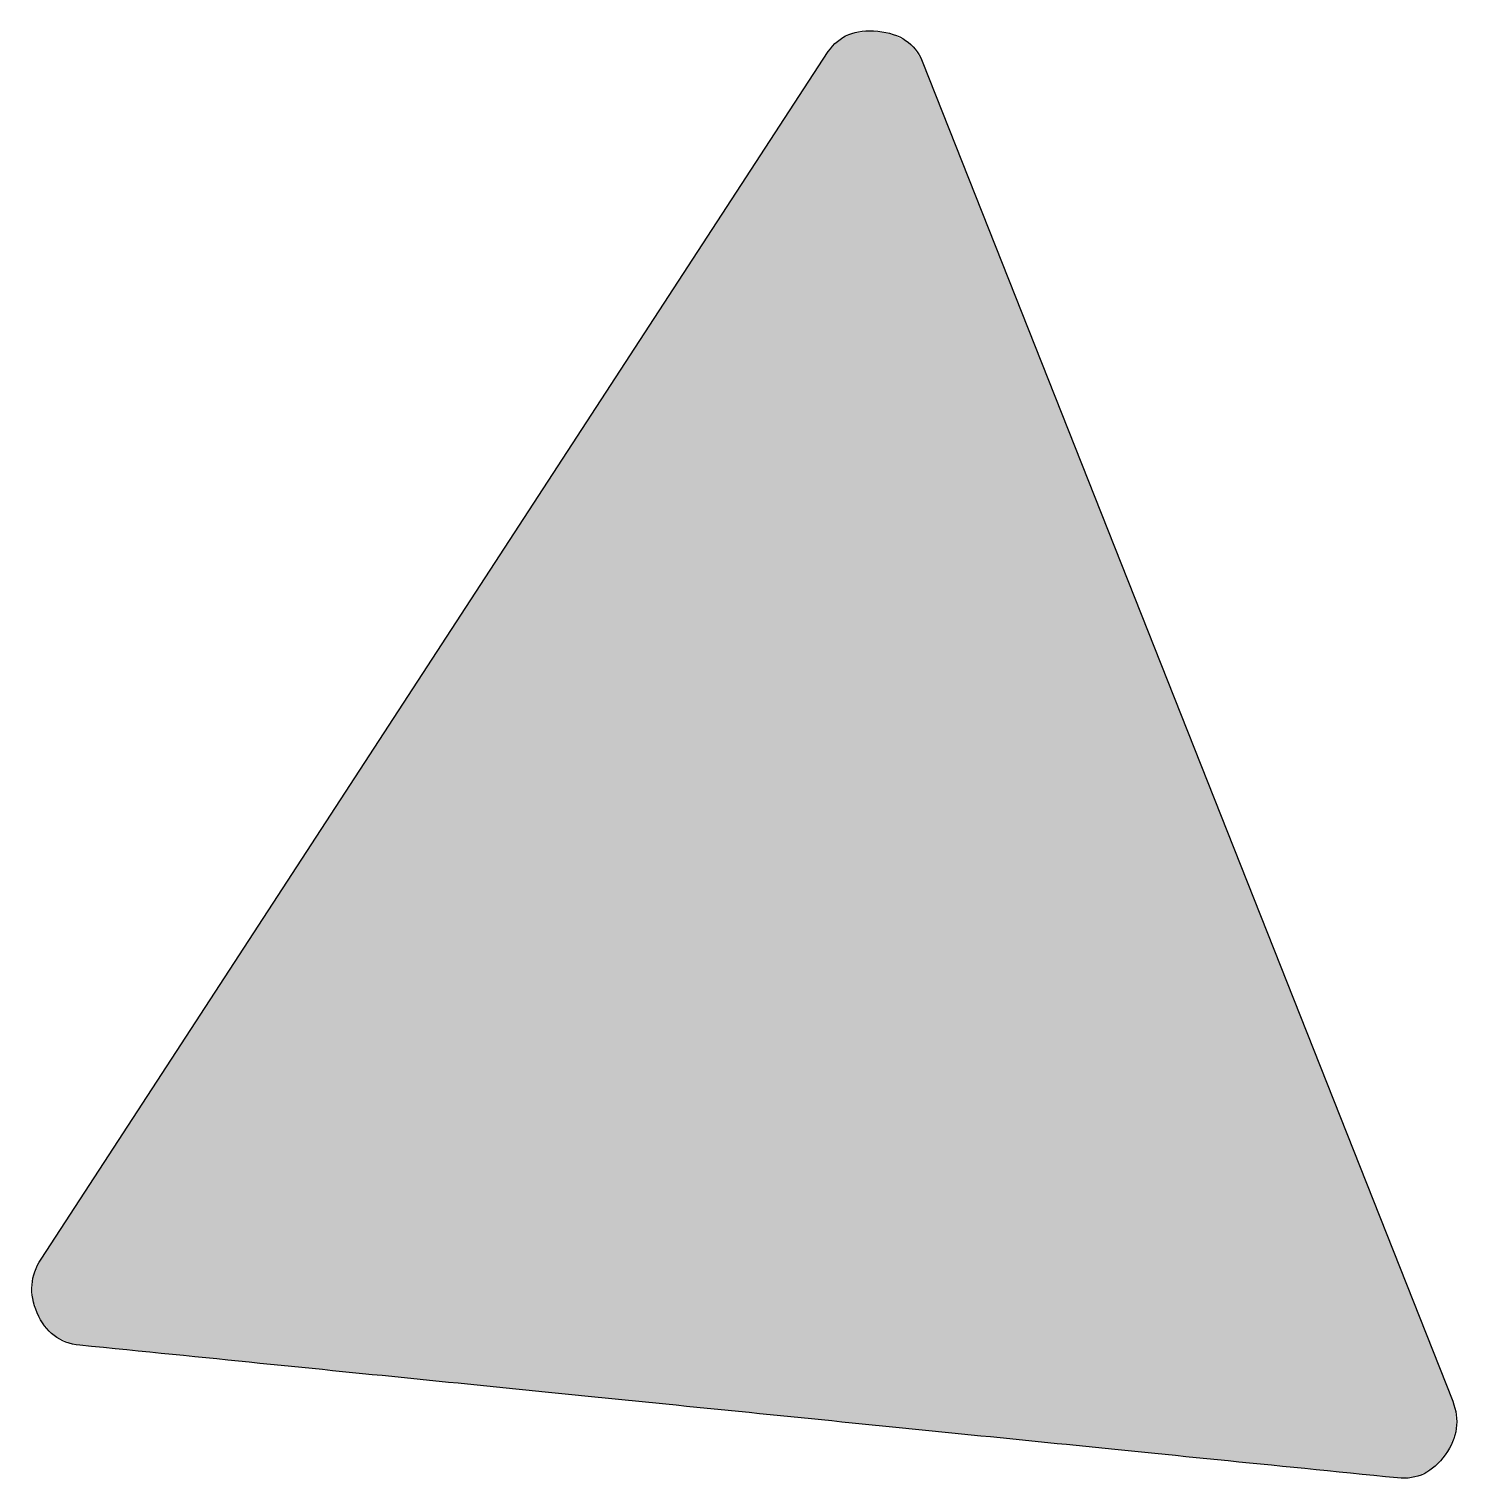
# Model space of a CAD drawing. Extents: x 1 to 47.3, y -47.1 to -0.8.
# Drawn here: x 0.979 to 4.126, y -23.435 to -20.244 of the extents above; entities that cross this region are included whole.
import ezdxf

# ---------------------------------------------------------------- set-up
doc = ezdxf.new("R2010")
doc.units = 0
doc.layers.add('LAYER_1', color=7, linetype='CONTINUOUS')

# ---------------------------------------------------------------- blocks, each defined once
blk = doc.blocks.new('*U34')
at = {"layer": 'LAYER_1', "color": 7}
for points in [[(2.7817, -23.3091), (2.7462, -20.2812), (2.7817, -20.2561)], [(2.8279, -23.3138), (2.7817, -20.2561), (2.8279, -20.2477)], [(2.7817, -23.3091), (2.7817, -20.2561), (2.8279, -23.3138)], [(2.8279, -23.3138), (2.8279, -20.2477), (2.8794, -23.3189)], [(2.8794, -23.3189), (2.8279, -20.2477), (2.8794, -20.2555)], [(2.8794, -23.3189), (2.8794, -20.2555), (2.8998, -23.321)], [(2.8998, -23.321), (2.8794, -20.2555), (2.8998, -20.2671)], [(2.7355, -23.3044), (2.7173, -20.3232), (2.7355, -20.2953)], [(2.739, -23.3048), (2.7355, -20.2953), (2.739, -20.2901)], [(2.7355, -23.3044), (2.7355, -20.2953), (2.739, -23.3048)], [(2.7462, -23.3055), (2.739, -20.2901), (2.7462, -20.2812)], [(2.739, -23.3048), (2.739, -20.2901), (2.7462, -23.3055)], [(2.7462, -23.3055), (2.7462, -20.2812), (2.7817, -23.3091)], [(2.8998, -23.321), (2.8998, -20.2671), (2.9184, -23.3229)], [(2.9184, -23.3229), (2.8998, -20.2671), (2.9184, -20.2777)], [(2.9184, -23.3229), (2.9184, -20.2777), (2.9435, -23.3254)], [(2.9435, -23.3254), (2.9184, -20.2777), (2.9435, -20.3142)], [(2.7173, -23.3026), (2.6792, -20.3817), (2.7173, -20.3232)], [(2.7173, -23.3026), (2.7173, -20.3232), (2.7355, -23.3044)], [(2.9435, -23.3254), (2.9435, -20.3142), (2.9509, -23.3262)], [(2.9509, -23.3262), (2.9435, -20.3142), (2.9509, -20.333)], [(2.9509, -23.3262), (2.9509, -20.333), (2.9723, -23.3283)], [(2.9723, -23.3283), (2.9509, -20.333), (2.9723, -20.387)], [(2.6792, -23.2988), (2.6232, -20.4676), (2.6792, -20.3817)], [(2.6792, -23.2988), (2.6792, -20.3817), (2.7173, -23.3026)], [(2.9723, -23.3283), (2.9723, -20.387), (3.0062, -23.3317)], [(3.0062, -23.3317), (2.9723, -20.387), (3.0062, -20.4727)], [(2.6232, -23.2931), (2.5515, -20.5776), (2.6232, -20.4676)], [(2.6232, -23.2931), (2.6232, -20.4676), (2.6792, -23.2988)], [(3.0062, -23.3317), (3.0062, -20.4727), (3.0512, -23.3363)], [(3.0512, -23.3363), (3.0062, -20.4727), (3.0512, -20.5862)], [(2.5515, -23.2859), (2.4662, -20.7083), (2.5515, -20.5776)], [(2.5515, -23.2859), (2.5515, -20.5776), (2.6232, -23.2931)], [(3.0512, -23.3363), (3.0512, -20.5862), (3.1057, -23.3418)], [(3.1057, -23.3418), (3.0512, -20.5862), (3.1057, -20.7241)], [(2.4662, -23.2773), (2.3696, -20.8566), (2.4662, -20.7083)], [(2.4662, -23.2773), (2.4662, -20.7083), (2.5515, -23.2859)], [(3.1057, -23.3418), (3.1057, -20.7241), (3.1685, -23.3481)], [(3.1685, -23.3481), (3.1057, -20.7241), (3.1685, -20.8825)], [(2.3696, -23.2676), (2.3573, -20.8754), (2.3696, -20.8566)], [(2.3696, -23.2676), (2.3696, -20.8566), (2.4662, -23.2773)], [(2.3573, -23.2663), (2.2636, -21.0191), (2.3573, -20.8754)], [(2.3573, -23.2663), (2.3573, -20.8754), (2.3696, -23.2676)], [(3.1685, -23.3481), (3.1685, -20.8825), (3.2379, -23.3551)], [(3.2379, -23.3551), (3.1685, -20.8825), (3.2379, -21.058)], [(2.2636, -23.2569), (2.0325, -21.3736), (2.2636, -21.0191)], [(2.2636, -23.2569), (2.2636, -21.0191), (2.3573, -23.2663)], [(3.2379, -23.3551), (3.2379, -21.058), (3.3127, -23.3626)], [(3.3127, -23.3626), (3.2379, -21.058), (3.3127, -21.2469)], [(3.3127, -23.3626), (3.3127, -21.2469), (3.4111, -23.3725)], [(3.4111, -23.3725), (3.3127, -21.2469), (3.4111, -21.4954)], [(2.0325, -23.2336), (1.8393, -21.6699), (2.0325, -21.3736)], [(2.0325, -23.2336), (2.0325, -21.3736), (2.2636, -23.2569)], [(3.4111, -23.3725), (3.4111, -21.4954), (3.6357, -23.3952)], [(3.6357, -23.3952), (3.4111, -21.4954), (3.6357, -22.063)], [(1.8393, -23.2141), (1.579, -22.0692), (1.8393, -21.6699)], [(1.8393, -23.2141), (1.8393, -21.6699), (2.0325, -23.2336)], [(1.579, -23.1879), (1.5531, -22.1088), (1.579, -22.0692)], [(1.579, -23.1879), (1.579, -22.0692), (1.8393, -23.2141)], [(3.6357, -23.3952), (3.6357, -22.063), (3.6877, -23.4004)], [(3.6877, -23.4004), (3.6357, -22.063), (3.6877, -22.1942)], [(1.5531, -23.1852), (1.4422, -22.279), (1.5531, -22.1088)], [(1.5531, -23.1852), (1.5531, -22.1088), (1.579, -23.1879)], [(3.6877, -23.4004), (3.6877, -22.1942), (3.7915, -23.4108)], [(3.7915, -23.4108), (3.6877, -22.1942), (3.7915, -22.4565)], [(1.4422, -23.1741), (1.3391, -22.4371), (1.4422, -22.279)], [(1.4422, -23.1741), (1.4422, -22.279), (1.5531, -23.1852)], [(1.3391, -23.1637), (1.2941, -22.5061), (1.3391, -22.4371)], [(1.3391, -23.1637), (1.3391, -22.4371), (1.4422, -23.1741)], [(3.7915, -23.4108), (3.7915, -22.4565), (3.8629, -23.418)], [(3.8629, -23.418), (3.7915, -22.4565), (3.8629, -22.6368)], [(1.2941, -23.1591), (1.246, -22.5799), (1.2941, -22.5061)], [(1.2941, -23.1591), (1.2941, -22.5061), (1.3391, -23.1637)], [(1.246, -23.1543), (1.1651, -22.7041), (1.246, -22.5799)], [(1.246, -23.1543), (1.246, -22.5799), (1.2941, -23.1591)], [(3.8629, -23.418), (3.8629, -22.6368), (3.928, -23.4245)], [(3.928, -23.4245), (3.8629, -22.6368), (3.928, -22.8014)], [(1.1651, -23.1461), (1.1425, -22.7387), (1.1651, -22.7041)], [(1.1651, -23.1461), (1.1651, -22.7041), (1.246, -23.1543)], [(1.1425, -23.1439), (1.1036, -22.7984), (1.1425, -22.7387)], [(1.1425, -23.1439), (1.1425, -22.7387), (1.1651, -23.1461)], [(1.0984, -23.1394), (1.0895, -22.82), (1.0984, -22.8064)], [(1.1036, -23.14), (1.0984, -22.8064), (1.1036, -22.7984)], [(1.0984, -23.1394), (1.0984, -22.8064), (1.1036, -23.14)], [(1.1036, -23.14), (1.1036, -22.7984), (1.1425, -23.1439)], [(3.928, -23.4245), (3.928, -22.8014), (3.9855, -23.4303)], [(3.9855, -23.4303), (3.928, -22.8014), (3.9855, -22.9465)], [(1.0746, -23.1361), (1.0481, -22.8835), (1.0746, -22.8429)], [(1.0864, -23.1382), (1.0746, -22.8429), (1.0864, -22.8247)], [(1.0746, -23.1361), (1.0746, -22.8429), (1.0864, -23.1382)], [(1.0895, -23.1385), (1.0864, -22.8247), (1.0895, -22.82)], [(1.0864, -23.1382), (1.0864, -22.8247), (1.0895, -23.1385)], [(1.0895, -23.1385), (1.0895, -22.82), (1.0984, -23.1394)], [(1.0339, -23.1176), (1.0163, -22.9322), (1.0339, -22.9053)], [(1.0481, -23.124), (1.0339, -22.9053), (1.0481, -22.8835)], [(1.0339, -23.1176), (1.0339, -22.9053), (1.0481, -23.124)], [(1.0481, -23.124), (1.0481, -22.8835), (1.0746, -23.1361)], [(1.0163, -23.097), (1.0053, -22.9492), (1.0163, -22.9322)], [(1.0163, -23.097), (1.0163, -22.9322), (1.0339, -23.1176)], [(1.0042, -23.0829), (0.9874, -22.9913), (1.0042, -22.9516)], [(1.0053, -23.0841), (1.0042, -22.9516), (1.0053, -22.9492)], [(1.0042, -23.0829), (1.0042, -22.9516), (1.0053, -23.0841)], [(1.0053, -23.0841), (1.0053, -22.9492), (1.0163, -23.097)], [(3.9855, -23.4303), (3.9855, -22.9465), (3.9889, -23.4306)], [(3.9889, -23.4306), (3.9855, -22.9465), (3.9889, -22.9552)], [(3.9889, -23.4306), (3.9889, -22.9552), (4.0338, -23.4266)], [(4.0338, -23.4266), (3.9889, -22.9552), (4.0338, -23.0686)], [(0.9874, -23.0368), (0.9872, -23.0362), (0.9874, -22.9913)], [(0.9874, -23.0368), (0.9874, -22.9913), (1.0042, -23.0829)], [(4.0338, -23.4266), (4.0338, -23.0686), (4.0338, -23.4266)], [(4.0338, -23.4266), (4.0338, -23.0686), (4.0338, -23.0686)], [(4.0338, -23.4266), (4.0338, -23.0686), (4.0715, -23.4048)], [(4.0715, -23.4048), (4.0338, -23.0686), (4.0715, -23.1639)], [(4.0715, -23.4048), (4.0715, -23.1639), (4.072, -23.4045)], [(4.072, -23.4045), (4.0715, -23.1639), (4.072, -23.1652)], [(4.072, -23.4045), (4.072, -23.1652), (4.0972, -23.3726)], [(4.0972, -23.3726), (4.072, -23.1652), (4.0972, -23.2289)], [(4.0972, -23.3726), (4.0972, -23.2289), (4.1029, -23.3654)], [(4.1029, -23.3654), (4.0972, -23.2289), (4.1029, -23.2433)], [(4.1029, -23.3654), (4.1029, -23.2433), (4.1095, -23.3466)], [(4.1095, -23.3466), (4.1029, -23.2433), (4.1095, -23.2598)], [(4.1095, -23.3466), (4.1095, -23.2598), (4.1118, -23.3401)], [(4.1118, -23.3401), (4.1095, -23.2598), (4.1118, -23.2657)], [(4.1118, -23.3401), (4.1118, -23.2657), (4.1153, -23.3299)], [(4.1153, -23.3299), (4.1118, -23.2657), (4.1153, -23.277)], [(4.1153, -23.3299), (4.1153, -23.277), (4.1182, -23.3217)]]:
    blk.add_solid(points, dxfattribs=at)
blk = doc.blocks.new('BLOCK_2')
at = {"layer": 'LAYER_1'}
blk.add_open_spline([(1.8393, -23.2141), (2.0598, -23.2363), (2.2932, -23.2599), (2.5397, -23.2847), (2.7862, -23.3095), (3.0198, -23.3331), (3.2403, -23.3553), (3.4608, -23.3776), (3.7102, -23.4027), (3.9889, -23.4306), (4.0318, -23.4351), (4.0668, -23.418), (4.0938, -23.3798), (4.1209, -23.3416), (4.1264, -23.3023), (4.1103, -23.262), (4.1103, -23.262), (2.9435, -20.3142), (2.9435, -20.3142), (2.9273, -20.2754), (2.8947, -20.2535), (2.8456, -20.2485), (2.7967, -20.2437), (2.7604, -20.2585), (2.7368, -20.2933), (2.7368, -20.2933), (1.0053, -22.9492), (1.0053, -22.9492), (0.9815, -22.9853), (0.9788, -23.025), (0.9968, -23.0677), (1.0149, -23.1106), (1.0463, -23.1342), (1.0905, -23.1386), (1.3693, -23.1667), (1.6189, -23.1919), (1.8393, -23.2141)], degree=3, knots=[0, 0, 0, 0, 1, 1, 1, 2, 2, 2, 3, 3, 3, 4, 4, 4, 5, 5, 5, 6, 6, 6, 7, 7, 7, 8, 8, 8, 9, 9, 9, 10, 10, 10, 11, 11, 11, 12, 12, 12, 12], dxfattribs=at)
at = {"layer": 'LAYER_1', "color": 7}
blk.add_blockref('*U34', (0, 0), dxfattribs=at)

msp = doc.modelspace()

# ---------------------------------------------------------------- block references
at = {"layer": 'LAYER_1'}
msp.add_blockref('BLOCK_2', (0, 0), dxfattribs=at)

doc.saveas('drawing.dxf')
